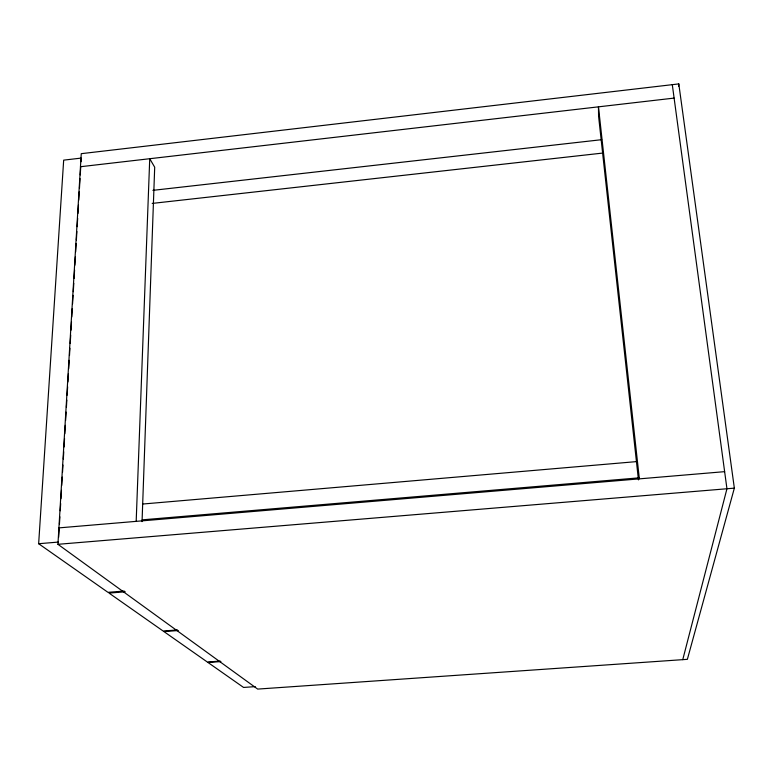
<?xml version="1.0" encoding="UTF-8"?>
<svg xmlns="http://www.w3.org/2000/svg" width="773" height="773" viewBox="0 0 773 773"><rect width="100%" height="100%" fill="white"/><g stroke="black" fill="none" stroke-linecap="round" stroke-linejoin="round"><path stroke-width="1.16" d="M142.048 521.62L154.697 167.2L149.73 158.726L136.183 521.35M57.936 544.308L81.252 153.672L678.791 83.909L734.35 488.14L687.371 659.33L257.68 689.091L57.936 544.308L734.35 488.14M58.661 537.264L59.163 528.838M59.453 524.026L59.879 516.799M60.236 510.779L60.671 503.561M60.961 498.74L61.463 490.314M61.743 485.502L62.246 477.076M62.536 472.264L62.961 465.037M63.328 459.017L63.753 451.799M64.043 446.987L64.546 438.562M64.826 433.74L65.328 425.314M65.618 420.502L66.12 412.077M66.41 407.265L66.836 400.037M67.125 395.225L67.628 386.8M67.918 381.988L68.42 373.552M68.7 368.74L69.203 360.315M69.493 355.503L69.918 348.275M70.208 343.463L70.71 335.038M71 330.226L71.502 321.8M71.783 316.978L72.285 308.553M72.575 303.741L73.077 295.315M73.29 291.701L73.793 283.276M74.082 278.464L74.585 270.038M74.875 265.226L75.377 256.8M75.657 251.979L76.16 243.553M76.382 239.949L76.885 231.513M77.165 226.702L77.667 218.276M77.957 213.464L78.46 205.038M78.749 200.217L79.242 191.791M79.464 188.187L80.034 178.553M80.247 174.94L80.75 166.514M81.039 161.702L81.252 158.088L63.676 160.137L38.65 543.719L107.959 592.331L124.231 591.055M678.597 86.315L678.791 83.909M682.762 659.649L726.949 488.758L672.297 84.672M80.469 166.726L674.104 98.094M152.909 190.342L601.703 139.681M152.194 203.415L603.375 152.996M143.015 504.006L636.024 461.655M142.203 519.852L639.232 477.83M58.922 527.882L724.63 471.656M38.65 543.719L58.371 542.076M125.265 591.809L109.022 593.084L163.103 631.01L177.49 629.937M178.312 630.526L163.953 631.599L207.319 662.017L220.237 661.089M220.904 661.572L208.005 662.5L243.563 687.439L255.254 686.627M639.358 478.854L598.457 106.838L598.582 116.221L638.45 479.898"/></g></svg>
